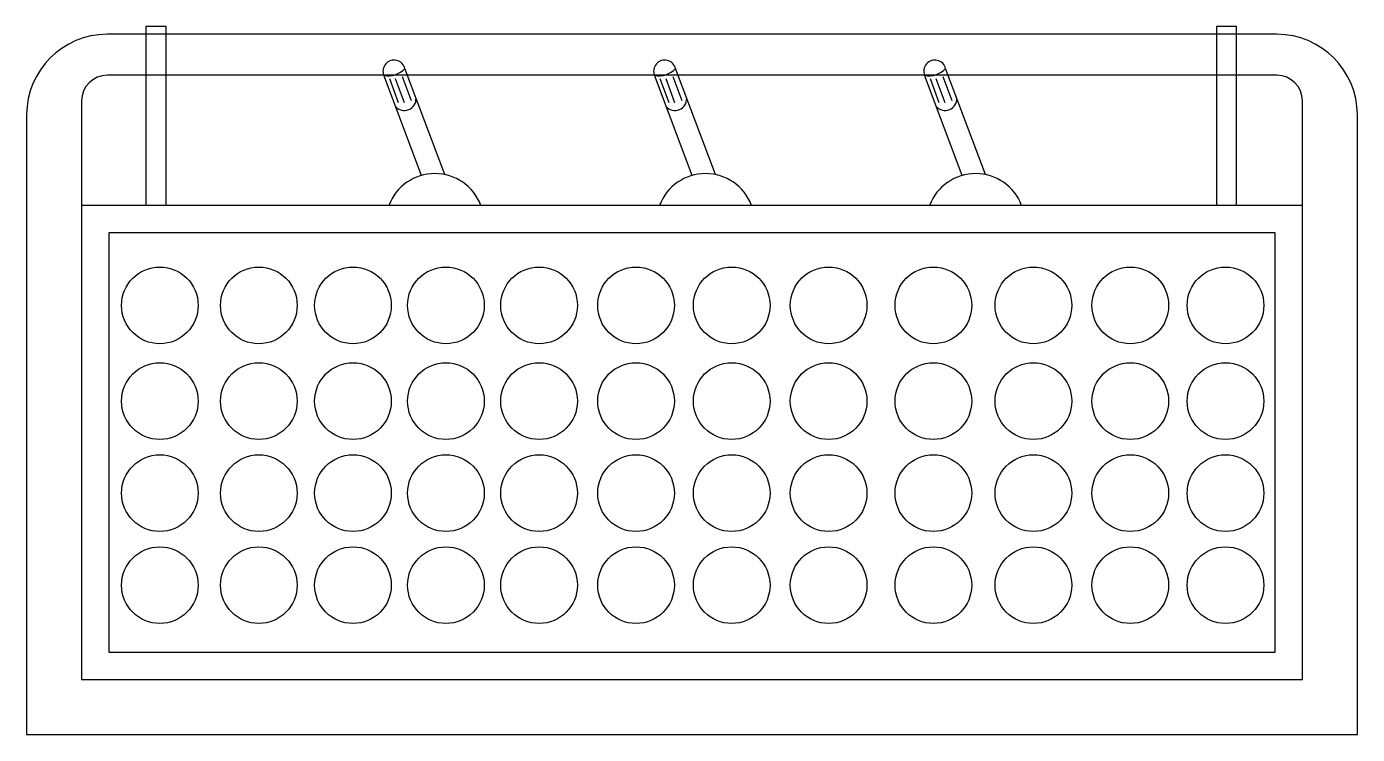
# Model space of a CAD drawing. Extents: x 40 to 1010, y 44 to 559.
import ezdxf

# ---------------------------------------------------------------- set-up
doc = ezdxf.new("R2010")
doc.units = 0
doc.layers.add('KADRBM', color=7, linetype='CONTINUOUS')

msp = doc.modelspace()

# ---------------------------------------------------------------- linework, layer by layer
at = {"layer": 'KADRBM'}
for p, q in [((951.19, 553.66), (98.63, 553.66)), ((141.53, 559.23), (126.9, 559.23)), ((126.9, 559.23), (126.9, 429.04)), ((141.53, 429.04), (141.53, 559.23)), ((921.75, 559.23), (907.12, 559.23)), ((907.12, 559.23), (907.12, 429.04)), ((921.75, 429.04), (921.75, 559.23)), ((344.81, 451.39), (315.65, 528.72)), ((542.08, 451.39), (512.92, 528.72)), ((738.95, 451.39), (709.79, 528.72)), ((951.19, 523.77), (98.63, 523.77)), ((327.75, 450.8), (300.23, 523.76)), ((304.3, 521.45), (310.71, 504.04)), ((308.58, 521.34), (314.99, 503.94)), ((313.71, 522.84), (320.12, 505.43)), ((525.02, 450.8), (497.51, 523.76)), ((501.58, 521.45), (507.99, 504.04)), ((505.85, 521.34), (512.26, 503.94)), ((510.98, 522.84), (517.39, 505.43)), ((721.89, 450.8), (694.38, 523.76)), ((698.45, 521.45), (704.86, 504.04)), ((702.72, 521.34), (709.13, 503.94)), ((707.85, 522.84), (714.26, 505.43)), ((79.91, 505.06), (79.91, 83.66)), ((969.91, 83.66), (969.91, 505.06)), ((39.91, 494.94), (39.91, 43.66)), ((1009.91, 43.66), (1009.91, 494.94)), ((969.91, 429.04), (79.91, 429.04)), ((949.91, 409.04), (99.91, 409.04)), ((99.91, 409.04), (99.91, 103.66)), ((949.91, 103.66), (949.91, 409.04)), ((99.91, 103.66), (949.91, 103.66)), ((79.91, 83.66), (969.91, 83.66)), ((39.91, 43.66), (1009.91, 43.66))]:
    msp.add_line(p, q, dxfattribs=at)
for centre in [(137.01, 356.16), (209.17, 356.16), (277.8, 356.16), (345.55, 356.16), (413.45, 356.16), (484.11, 356.16), (553.86, 356.16), (624.52, 356.16), (700.83, 356.16), (773.75, 356.16), (844.4, 356.16), (913.78, 356.16), (137.01, 286.43), (209.17, 286.43), (277.8, 286.43), (345.55, 286.43), (413.45, 286.43), (484.11, 286.43), (553.86, 286.43), (624.52, 286.43), (700.83, 286.43), (773.75, 286.43), (844.4, 286.43), (913.78, 286.43), (137.01, 219.39), (209.17, 219.39), (277.8, 219.39), (345.55, 219.39), (413.45, 219.39), (484.11, 219.39), (553.86, 219.39), (624.52, 219.39), (700.83, 219.39), (773.75, 219.39), (844.4, 219.39), (913.78, 219.39), (137.01, 152.35), (209.17, 152.35), (277.8, 152.35), (345.55, 152.35), (413.45, 152.35), (484.11, 152.35), (553.86, 152.35), (624.52, 152.35), (700.83, 152.35), (773.75, 152.35), (844.4, 152.35), (913.78, 152.35)]:
    msp.add_circle(centre, 27.94, dxfattribs=at)
for centre, radius, start, end in [((98.63, 494.94), 58.72, 90, 180), ((951.19, 494.94), 58.72, 0, 90), ((307.77, 526.76), 8.11, 13.9871, 201.71018), ((505.05, 526.76), 8.11, 13.9871, 201.71018), ((701.92, 526.76), 8.11, 13.9871, 201.71018), ((303.58, 539.79), 16.38, 258.23034, 317.46694), ((500.85, 539.79), 16.38, 258.23034, 317.46694), ((697.72, 539.79), 16.38, 258.23034, 317.46694), ((98.63, 505.06), 18.72, 90, 180), ((951.19, 505.06), 18.72, 0, 90), ((315.24, 506.67), 8.53, 220.73915, 3.50668), ((512.52, 506.67), 8.53, 220.73915, 3.50668), ((709.39, 506.67), 8.53, 220.73915, 3.50668), ((337.48, 416.28), 35.87, 20.83735, 159.16265), ((534.76, 416.28), 35.87, 20.83735, 159.16265), ((731.63, 416.28), 35.87, 20.83735, 159.16265)]:
    msp.add_arc(centre, radius, start, end, dxfattribs=at)

doc.saveas('drawing.dxf')
